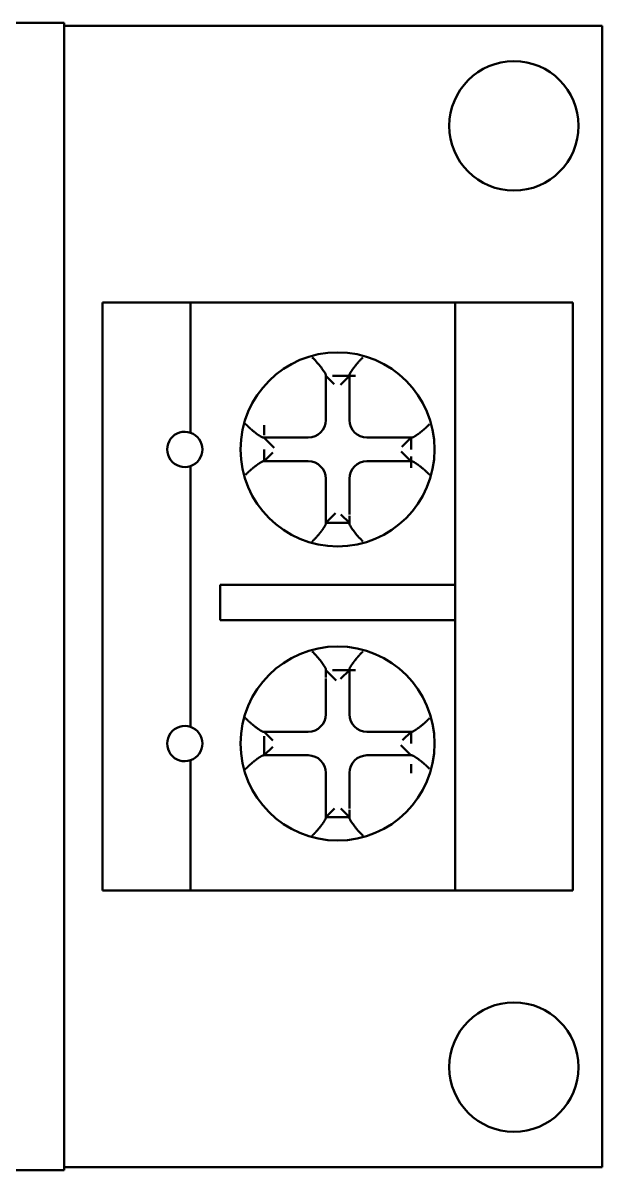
# Model space of a CAD drawing. Header units: millimetres. Extents: x -86 to 841, y -58 to 594.
# Drawn here: x 510.89 to 520.75, y 259.12 to 278.62 of the extents above; entities that cross this region are included whole.
import ezdxf

# ---------------------------------------------------------------- set-up
doc = ezdxf.new("R2010")
doc.units = ezdxf.units.MM
doc.layers.add('Visible (ISO)', color=7, linetype='Continuous', lineweight=50)

msp = doc.modelspace()

# ---------------------------------------------------------------- linework, layer by layer
at = {"layer": 'Visible (ISO)'}
for p, q in [((511.598, 278.618), (494.598, 278.618)), ((511.598, 259.118), (511.598, 278.618)), ((520.748, 278.568), (511.598, 278.568)), ((520.748, 259.168), (520.748, 278.568)), ((513.748, 273.868), (512.248, 273.868)), ((512.248, 273.868), (512.248, 263.868)), ((518.248, 273.868), (513.748, 273.868)), ((513.748, 273.868), (513.748, 271.651)), ((518.248, 273.868), (518.248, 269.068)), ((520.248, 273.868), (518.248, 273.868)), ((520.248, 273.868), (520.248, 263.868)), ((516.048, 272.633), (516.048, 272.479)), ((516.191, 272.475), (516.048, 272.618)), ((516.553, 272.618), (516.164, 272.618)), ((516.448, 272.618), (516.296, 272.465)), ((516.448, 272.473), (516.448, 272.628)), ((516.048, 271.868), (516.048, 272.473)), ((516.448, 272.473), (516.448, 271.868)), ((514.998, 271.781), (514.998, 271.608)), ((515.143, 271.568), (514.988, 271.568)), ((515.171, 271.395), (515, 271.566)), ((515.143, 271.568), (515.748, 271.568)), ((516.748, 271.568), (517.353, 271.568)), ((517.498, 271.568), (517.342, 271.412)), ((517.508, 271.568), (517.353, 271.568)), ((517.498, 271.568), (517.498, 271.368)), ((514.998, 271.168), (514.998, 271.368)), ((515.148, 271.318), (514.998, 271.168)), ((517.497, 271.169), (517.332, 271.334)), ((517.498, 271.246), (517.498, 271.056)), ((513.748, 271.085), (513.748, 266.651)), ((514.988, 271.168), (515.143, 271.168)), ((515.748, 271.168), (515.143, 271.168)), ((517.353, 271.168), (516.748, 271.168)), ((517.353, 271.168), (517.508, 271.168)), ((516.048, 270.263), (516.048, 270.868)), ((516.448, 270.868), (516.448, 270.263)), ((516.213, 270.283), (516.049, 270.119)), ((516.048, 270.108), (516.048, 270.263)), ((516.448, 270.118), (516.048, 270.118)), ((516.448, 270.118), (516.305, 270.261)), ((516.448, 270.237), (516.448, 270.084)), ((514.248, 269.068), (514.248, 268.468)), ((518.248, 269.068), (514.248, 269.068)), ((518.248, 269.068), (518.248, 268.468)), ((518.248, 268.468), (514.248, 268.468)), ((518.248, 268.468), (518.248, 263.868)), ((516.048, 267.642), (516.048, 267.488)), ((516.224, 267.442), (516.05, 267.616)), ((516.553, 267.618), (516.164, 267.618)), ((516.448, 267.618), (516.298, 267.468)), ((516.448, 267.473), (516.448, 267.628)), ((516.048, 266.868), (516.048, 267.473)), ((516.448, 267.473), (516.448, 266.868)), ((515.143, 266.568), (514.988, 266.568)), ((515.147, 266.419), (514.998, 266.568)), ((515.143, 266.568), (515.748, 266.568)), ((516.748, 266.568), (517.353, 266.568)), ((517.508, 266.568), (517.353, 266.568)), ((517.498, 266.568), (517.354, 266.424)), ((517.498, 266.568), (517.498, 266.368)), ((514.998, 266.494), (514.998, 266.291)), ((514.998, 266.168), (514.998, 266.368)), ((515.145, 266.315), (514.998, 266.168)), ((517.496, 266.169), (517.326, 266.34)), ((513.748, 266.085), (513.748, 263.868)), ((514.988, 266.168), (515.143, 266.168)), ((515.748, 266.168), (515.143, 266.168)), ((517.353, 266.168), (516.748, 266.168)), ((517.353, 266.168), (517.508, 266.168)), ((517.498, 266.016), (517.498, 265.867)), ((516.048, 265.263), (516.048, 265.868)), ((516.448, 265.868), (516.448, 265.263)), ((516.194, 265.264), (516.048, 265.118)), ((516.048, 265.108), (516.048, 265.263)), ((516.448, 265.118), (516.302, 265.264)), ((516.448, 265.243), (516.448, 265.089)), ((516.448, 265.118), (516.048, 265.118)), ((513.748, 263.868), (512.248, 263.868)), ((518.248, 263.868), (513.748, 263.868)), ((520.248, 263.868), (518.248, 263.868)), ((511.598, 259.168), (520.748, 259.168)), ((494.598, 259.118), (511.598, 259.118))]:
    msp.add_line(p, q, dxfattribs=at)
for centre, radius in [((519.248, 276.868), 1.1), ((516.248, 271.368), 1.65), ((516.248, 266.368), 1.65), ((519.248, 260.868), 1.1)]:
    msp.add_circle(centre, radius, dxfattribs=at)
for centre, start, end in [((515.748, 271.868), 270, 0), ((516.748, 271.868), 180, 270), ((513.648, 271.368), 70.5288, 289.4712), ((513.648, 271.368), 289.4712, 70.5288), ((515.748, 270.868), 0, 90), ((516.748, 270.868), 90, 180), ((515.748, 266.868), 270, 0), ((516.748, 266.868), 180, 270), ((513.648, 266.368), 70.5288, 289.4712), ((513.648, 266.368), 289.4712, 70.5288), ((515.748, 265.868), 0, 90), ((516.748, 265.868), 90, 180)]:
    msp.add_arc(centre, 0.3, start, end, dxfattribs=at)
for points, knots in [([(516.048, 272.628), (516.048, 272.63), (516.047, 272.634), (516.045, 272.643), (516.043, 272.648), (516.034, 272.666), (516.025, 272.68), (516.002, 272.716), (515.986, 272.739), (515.946, 272.791), (515.925, 272.817), (515.879, 272.87), (515.854, 272.896), (515.826, 272.924), (515.821, 272.929), (515.816, 272.933)], [0.000001, 0.000001, 0.000001, 0.000001, 0.00287768, 0.00287768, 0.00591078, 0.00591078, 0.01244531, 0.01244531, 0.0208303, 0.0208303, 0.02984915, 0.02984915, 0.03976854, 0.03976854, 0.04179777, 0.04179777, 0.04179777, 0.04179777]), ([(516.448, 272.628), (516.448, 272.629), (516.448, 272.63), (516.448, 272.631), (516.449, 272.632), (516.449, 272.634), (516.449, 272.635), (516.45, 272.637), (516.45, 272.638), (516.451, 272.64), (516.451, 272.642), (516.452, 272.643), (516.453, 272.645), (516.453, 272.647), (516.454, 272.648), (516.455, 272.65), (516.456, 272.652), (516.457, 272.654), (516.458, 272.656), (516.458, 272.657), (516.459, 272.658), (516.459, 272.659), (516.46, 272.66), (516.46, 272.661), (516.461, 272.662), (516.462, 272.664), (516.463, 272.666), (516.464, 272.668), (516.466, 272.671), (516.467, 272.673), (516.468, 272.675), (516.469, 272.677), (516.471, 272.68), (516.472, 272.682), (516.474, 272.684), (516.475, 272.687), (516.477, 272.689), (516.478, 272.691), (516.48, 272.694), (516.481, 272.696), (516.483, 272.698), (516.484, 272.701), (516.486, 272.703), (516.488, 272.706), (516.489, 272.708), (516.491, 272.711), (516.493, 272.713), (516.494, 272.716), (516.496, 272.718), (516.498, 272.721), (516.5, 272.724), (516.502, 272.726), (516.503, 272.729), (516.505, 272.731), (516.507, 272.734), (516.509, 272.736), (516.511, 272.739), (516.513, 272.742), (516.515, 272.744), (516.517, 272.747), (516.519, 272.75), (516.521, 272.752), (516.523, 272.755), (516.525, 272.758), (516.527, 272.76), (516.529, 272.763), (516.531, 272.766), (516.533, 272.768), (516.535, 272.771), (516.537, 272.774), (516.539, 272.776), (516.541, 272.779), (516.543, 272.782), (516.545, 272.784), (516.547, 272.787), (516.55, 272.79), (516.552, 272.792), (516.554, 272.795), (516.556, 272.798), (516.558, 272.8), (516.56, 272.803), (516.562, 272.806), (516.565, 272.808), (516.567, 272.811), (516.569, 272.814), (516.571, 272.816), (516.573, 272.819), (516.576, 272.821), (516.578, 272.824), (516.58, 272.827), (516.582, 272.829), (516.584, 272.832), (516.587, 272.834), (516.589, 272.837), (516.591, 272.84), (516.593, 272.842), (516.596, 272.845), (516.598, 272.847), (516.6, 272.85), (516.602, 272.852), (516.604, 272.855), (516.607, 272.857), (516.609, 272.86), (516.611, 272.862), (516.613, 272.865), (516.616, 272.867), (516.618, 272.87), (516.62, 272.872), (516.622, 272.875), (516.624, 272.877), (516.627, 272.879), (516.629, 272.882), (516.631, 272.884), (516.633, 272.886), (516.635, 272.889), (516.638, 272.891), (516.64, 272.893), (516.642, 272.896), (516.644, 272.898), (516.646, 272.9), (516.649, 272.902), (516.651, 272.905), (516.653, 272.907), (516.655, 272.909), (516.657, 272.911), (516.659, 272.913), (516.661, 272.915), (516.663, 272.917), (516.666, 272.919), (516.668, 272.921), (516.67, 272.923), (516.672, 272.925), (516.674, 272.927), (516.676, 272.929), (516.678, 272.931), (516.68, 272.933)], [0, 0, 0, 0, 0.022727, 0.022727, 0.022727, 0.045455, 0.045455, 0.045455, 0.068182, 0.068182, 0.068182, 0.090909, 0.090909, 0.090909, 0.113636, 0.113636, 0.113636, 0.136364, 0.136364, 0.136364, 0.147688, 0.147688, 0.147688, 0.159091, 0.159091, 0.159091, 0.181818, 0.181818, 0.181818, 0.204545, 0.204545, 0.204545, 0.227273, 0.227273, 0.227273, 0.25, 0.25, 0.25, 0.272727, 0.272727, 0.272727, 0.295455, 0.295455, 0.295455, 0.318182, 0.318182, 0.318182, 0.340909, 0.340909, 0.340909, 0.363636, 0.363636, 0.363636, 0.386364, 0.386364, 0.386364, 0.409091, 0.409091, 0.409091, 0.431818, 0.431818, 0.431818, 0.454545, 0.454545, 0.454545, 0.477273, 0.477273, 0.477273, 0.5, 0.5, 0.5, 0.522727, 0.522727, 0.522727, 0.545455, 0.545455, 0.545455, 0.568182, 0.568182, 0.568182, 0.590909, 0.590909, 0.590909, 0.613636, 0.613636, 0.613636, 0.636364, 0.636364, 0.636364, 0.659091, 0.659091, 0.659091, 0.681818, 0.681818, 0.681818, 0.704545, 0.704545, 0.704545, 0.727273, 0.727273, 0.727273, 0.75, 0.75, 0.75, 0.772727, 0.772727, 0.772727, 0.795455, 0.795455, 0.795455, 0.818182, 0.818182, 0.818182, 0.840909, 0.840909, 0.840909, 0.863636, 0.863636, 0.863636, 0.886364, 0.886364, 0.886364, 0.909091, 0.909091, 0.909091, 0.931818, 0.931818, 0.931818, 0.954545, 0.954545, 0.954545, 0.977273, 0.977273, 0.977273, 1, 1, 1, 1]), ([(514.988, 271.568), (514.987, 271.568), (514.986, 271.568), (514.985, 271.568), (514.983, 271.568), (514.982, 271.569), (514.981, 271.569), (514.979, 271.569), (514.978, 271.57), (514.976, 271.57), (514.974, 271.571), (514.973, 271.571), (514.971, 271.572), (514.969, 271.573), (514.967, 271.574), (514.966, 271.575), (514.964, 271.575), (514.962, 271.576), (514.96, 271.577), (514.958, 271.578), (514.956, 271.579), (514.954, 271.58), (514.952, 271.582), (514.95, 271.583), (514.947, 271.584), (514.946, 271.585), (514.944, 271.586), (514.943, 271.587), (514.94, 271.588), (514.937, 271.59), (514.934, 271.592), (514.932, 271.593), (514.929, 271.595), (514.927, 271.596), (514.925, 271.598), (514.922, 271.599), (514.92, 271.601), (514.917, 271.602), (514.915, 271.604), (514.913, 271.606), (514.91, 271.607), (514.908, 271.609), (514.905, 271.611), (514.903, 271.612), (514.9, 271.614), (514.898, 271.616), (514.895, 271.618), (514.892, 271.619), (514.89, 271.621), (514.887, 271.623), (514.885, 271.625), (514.882, 271.627), (514.879, 271.629), (514.877, 271.631), (514.874, 271.633), (514.872, 271.634), (514.869, 271.636), (514.866, 271.638), (514.864, 271.64), (514.861, 271.642), (514.858, 271.644), (514.856, 271.646), (514.853, 271.648), (514.85, 271.65), (514.848, 271.652), (514.845, 271.654), (514.842, 271.657), (514.84, 271.659), (514.837, 271.661), (514.834, 271.663), (514.832, 271.665), (514.829, 271.667), (514.826, 271.669), (514.824, 271.671), (514.821, 271.673), (514.818, 271.676), (514.816, 271.677), (514.815, 271.679), (514.813, 271.68), (514.809, 271.683), (514.806, 271.686), (514.802, 271.689), (514.8, 271.691), (514.797, 271.693), (514.795, 271.695), (514.792, 271.697), (514.789, 271.7), (514.787, 271.702), (514.784, 271.704), (514.781, 271.706), (514.779, 271.708), (514.776, 271.711), (514.774, 271.713), (514.771, 271.715), (514.769, 271.717), (514.766, 271.72), (514.764, 271.722), (514.761, 271.724), (514.759, 271.726), (514.756, 271.728), (514.754, 271.731), (514.751, 271.733), (514.749, 271.735), (514.746, 271.737), (514.744, 271.74), (514.741, 271.742), (514.739, 271.744), (514.737, 271.746), (514.734, 271.748), (514.732, 271.751), (514.729, 271.753), (514.727, 271.755), (514.725, 271.757), (514.723, 271.759), (514.72, 271.762), (514.718, 271.764), (514.716, 271.766), (514.714, 271.768), (514.711, 271.77), (514.709, 271.772), (514.707, 271.775), (514.705, 271.777), (514.703, 271.779), (514.701, 271.781), (514.699, 271.783), (514.697, 271.785), (514.695, 271.787), (514.693, 271.789), (514.691, 271.791), (514.689, 271.793), (514.687, 271.796), (514.685, 271.798), (514.683, 271.8)], [0, 0, 0, 0, 0.022727, 0.022727, 0.022727, 0.045455, 0.045455, 0.045455, 0.068182, 0.068182, 0.068182, 0.090909, 0.090909, 0.090909, 0.113636, 0.113636, 0.113636, 0.136364, 0.136364, 0.136364, 0.159091, 0.159091, 0.159091, 0.181818, 0.181818, 0.181818, 0.197847, 0.197847, 0.197847, 0.227273, 0.227273, 0.227273, 0.25, 0.25, 0.25, 0.272727, 0.272727, 0.272727, 0.295455, 0.295455, 0.295455, 0.318182, 0.318182, 0.318182, 0.340909, 0.340909, 0.340909, 0.363636, 0.363636, 0.363636, 0.386364, 0.386364, 0.386364, 0.409091, 0.409091, 0.409091, 0.431818, 0.431818, 0.431818, 0.454545, 0.454545, 0.454545, 0.477273, 0.477273, 0.477273, 0.5, 0.5, 0.5, 0.522727, 0.522727, 0.522727, 0.545455, 0.545455, 0.545455, 0.568182, 0.568182, 0.568182, 0.584169, 0.584169, 0.584169, 0.613636, 0.613636, 0.613636, 0.636364, 0.636364, 0.636364, 0.659091, 0.659091, 0.659091, 0.681818, 0.681818, 0.681818, 0.704545, 0.704545, 0.704545, 0.727273, 0.727273, 0.727273, 0.75, 0.75, 0.75, 0.772727, 0.772727, 0.772727, 0.795455, 0.795455, 0.795455, 0.818182, 0.818182, 0.818182, 0.840909, 0.840909, 0.840909, 0.863636, 0.863636, 0.863636, 0.886364, 0.886364, 0.886364, 0.909091, 0.909091, 0.909091, 0.931818, 0.931818, 0.931818, 0.954545, 0.954545, 0.954545, 0.977273, 0.977273, 0.977273, 1, 1, 1, 1]), ([(517.508, 271.568), (517.509, 271.568), (517.51, 271.568), (517.512, 271.568), (517.513, 271.568), (517.514, 271.569), (517.516, 271.569), (517.517, 271.569), (517.519, 271.57), (517.52, 271.57), (517.522, 271.571), (517.524, 271.571), (517.525, 271.572), (517.527, 271.573), (517.529, 271.574), (517.531, 271.575), (517.533, 271.575), (517.535, 271.576), (517.536, 271.577), (517.538, 271.578), (517.54, 271.579), (517.543, 271.58), (517.545, 271.582), (517.547, 271.583), (517.549, 271.584), (517.551, 271.585), (517.553, 271.586), (517.555, 271.588), (517.558, 271.589), (517.56, 271.59), (517.562, 271.592), (517.565, 271.593), (517.567, 271.595), (517.569, 271.596), (517.572, 271.598), (517.574, 271.599), (517.576, 271.601), (517.579, 271.602), (517.581, 271.604), (517.584, 271.606), (517.586, 271.607), (517.589, 271.609), (517.591, 271.611), (517.594, 271.612), (517.596, 271.614), (517.599, 271.616), (517.601, 271.618), (517.604, 271.619), (517.607, 271.621), (517.609, 271.623), (517.612, 271.625), (517.614, 271.627), (517.617, 271.629), (517.619, 271.631), (517.622, 271.633), (517.625, 271.634), (517.627, 271.636), (517.63, 271.638), (517.633, 271.64), (517.635, 271.642), (517.638, 271.644), (517.641, 271.646), (517.643, 271.648), (517.646, 271.65), (517.649, 271.652), (517.651, 271.654), (517.654, 271.657), (517.657, 271.659), (517.659, 271.661), (517.662, 271.663), (517.665, 271.665), (517.667, 271.667), (517.67, 271.669), (517.673, 271.671), (517.675, 271.673), (517.678, 271.676), (517.681, 271.678), (517.683, 271.68), (517.686, 271.682), (517.689, 271.684), (517.691, 271.686), (517.694, 271.689), (517.697, 271.691), (517.699, 271.693), (517.702, 271.695), (517.704, 271.697), (517.707, 271.7), (517.71, 271.702), (517.712, 271.704), (517.714, 271.706), (517.716, 271.707), (517.719, 271.71), (517.722, 271.713), (517.725, 271.715), (517.728, 271.717), (517.73, 271.72), (517.733, 271.722), (517.735, 271.724), (517.738, 271.726), (517.74, 271.728), (517.743, 271.731), (517.745, 271.733), (517.748, 271.735), (517.75, 271.737), (517.753, 271.74), (517.755, 271.742), (517.757, 271.744), (517.76, 271.746), (517.762, 271.748), (517.765, 271.751), (517.767, 271.753), (517.769, 271.755), (517.771, 271.757), (517.774, 271.759), (517.776, 271.762), (517.778, 271.764), (517.781, 271.766), (517.783, 271.768), (517.785, 271.77), (517.787, 271.772), (517.789, 271.775), (517.791, 271.777), (517.794, 271.779), (517.796, 271.781), (517.798, 271.783), (517.8, 271.785), (517.802, 271.787), (517.804, 271.789), (517.806, 271.791), (517.808, 271.793), (517.81, 271.796), (517.812, 271.798), (517.814, 271.8)], [0, 0, 0, 0, 0.0227273, 0.0227273, 0.0227273, 0.0454545, 0.0454545, 0.0454545, 0.0681818, 0.0681818, 0.0681818, 0.0909091, 0.0909091, 0.0909091, 0.1136364, 0.1136364, 0.1136364, 0.1363636, 0.1363636, 0.1363636, 0.1590909, 0.1590909, 0.1590909, 0.1818182, 0.1818182, 0.1818182, 0.2045455, 0.2045455, 0.2045455, 0.2272727, 0.2272727, 0.2272727, 0.25, 0.25, 0.25, 0.2727273, 0.2727273, 0.2727273, 0.2954545, 0.2954545, 0.2954545, 0.3181818, 0.3181818, 0.3181818, 0.3409091, 0.3409091, 0.3409091, 0.3636364, 0.3636364, 0.3636364, 0.3863636, 0.3863636, 0.3863636, 0.4090909, 0.4090909, 0.4090909, 0.4318182, 0.4318182, 0.4318182, 0.4545455, 0.4545455, 0.4545455, 0.4772727, 0.4772727, 0.4772727, 0.5, 0.5, 0.5, 0.5227273, 0.5227273, 0.5227273, 0.5454545, 0.5454545, 0.5454545, 0.5681818, 0.5681818, 0.5681818, 0.5909091, 0.5909091, 0.5909091, 0.6136364, 0.6136364, 0.6136364, 0.6363636, 0.6363636, 0.6363636, 0.6590909, 0.6590909, 0.6590909, 0.6782749, 0.6782749, 0.6782749, 0.7045455, 0.7045455, 0.7045455, 0.7272727, 0.7272727, 0.7272727, 0.75, 0.75, 0.75, 0.7727273, 0.7727273, 0.7727273, 0.7954545, 0.7954545, 0.7954545, 0.8181818, 0.8181818, 0.8181818, 0.8409091, 0.8409091, 0.8409091, 0.8636364, 0.8636364, 0.8636364, 0.8863636, 0.8863636, 0.8863636, 0.9090909, 0.9090909, 0.9090909, 0.9318182, 0.9318182, 0.9318182, 0.9545455, 0.9545455, 0.9545455, 0.9772727, 0.9772727, 0.9772727, 1, 1, 1, 1]), ([(514.988, 271.168), (514.987, 271.168), (514.986, 271.168), (514.985, 271.167), (514.983, 271.167), (514.982, 271.167), (514.981, 271.167), (514.979, 271.166), (514.978, 271.166), (514.976, 271.165), (514.974, 271.165), (514.973, 271.164), (514.971, 271.163), (514.969, 271.163), (514.967, 271.162), (514.966, 271.161), (514.964, 271.16), (514.962, 271.159), (514.96, 271.158), (514.958, 271.157), (514.956, 271.156), (514.954, 271.155), (514.952, 271.154), (514.95, 271.153), (514.947, 271.152), (514.945, 271.15), (514.943, 271.149), (514.941, 271.148), (514.939, 271.146), (514.936, 271.145), (514.934, 271.144), (514.932, 271.142), (514.929, 271.141), (514.927, 271.139), (514.925, 271.138), (514.922, 271.136), (514.92, 271.135), (514.917, 271.133), (514.915, 271.132), (514.913, 271.13), (514.91, 271.128), (514.908, 271.127), (514.905, 271.125), (514.903, 271.123), (514.9, 271.121), (514.898, 271.12), (514.895, 271.118), (514.892, 271.116), (514.89, 271.114), (514.887, 271.112), (514.885, 271.111), (514.882, 271.109), (514.879, 271.107), (514.877, 271.105), (514.874, 271.103), (514.872, 271.101), (514.869, 271.099), (514.866, 271.097), (514.864, 271.095), (514.861, 271.093), (514.858, 271.091), (514.856, 271.089), (514.853, 271.087), (514.85, 271.085), (514.848, 271.083), (514.845, 271.081), (514.842, 271.079), (514.84, 271.077), (514.837, 271.075), (514.834, 271.073), (514.832, 271.071), (514.829, 271.069), (514.826, 271.066), (514.824, 271.064), (514.821, 271.062), (514.818, 271.06), (514.816, 271.058), (514.813, 271.056), (514.81, 271.053), (514.808, 271.051), (514.805, 271.049), (514.802, 271.047), (514.8, 271.045), (514.797, 271.043), (514.795, 271.04), (514.792, 271.038), (514.789, 271.036), (514.787, 271.034), (514.784, 271.032), (514.782, 271.03), (514.78, 271.028), (514.777, 271.026), (514.774, 271.023), (514.771, 271.02), (514.769, 271.018), (514.766, 271.016), (514.764, 271.014), (514.761, 271.012), (514.759, 271.009), (514.756, 271.007), (514.754, 271.005), (514.751, 271.003), (514.749, 271), (514.746, 270.998), (514.744, 270.996), (514.741, 270.994), (514.739, 270.991), (514.737, 270.989), (514.734, 270.987), (514.732, 270.985), (514.729, 270.983), (514.727, 270.98), (514.725, 270.978), (514.723, 270.976), (514.72, 270.974), (514.718, 270.972), (514.716, 270.97), (514.714, 270.967), (514.711, 270.965), (514.709, 270.963), (514.707, 270.961), (514.705, 270.959), (514.703, 270.957), (514.701, 270.955), (514.699, 270.952), (514.697, 270.95), (514.695, 270.948), (514.693, 270.946), (514.691, 270.944), (514.689, 270.942), (514.687, 270.94), (514.685, 270.938), (514.683, 270.936)], [0, 0, 0, 0, 0.0227273, 0.0227273, 0.0227273, 0.0454545, 0.0454545, 0.0454545, 0.0681818, 0.0681818, 0.0681818, 0.0909091, 0.0909091, 0.0909091, 0.1136364, 0.1136364, 0.1136364, 0.1363636, 0.1363636, 0.1363636, 0.1590909, 0.1590909, 0.1590909, 0.1818182, 0.1818182, 0.1818182, 0.2045455, 0.2045455, 0.2045455, 0.2272727, 0.2272727, 0.2272727, 0.25, 0.25, 0.25, 0.2727273, 0.2727273, 0.2727273, 0.2954545, 0.2954545, 0.2954545, 0.3181818, 0.3181818, 0.3181818, 0.3409091, 0.3409091, 0.3409091, 0.3636364, 0.3636364, 0.3636364, 0.3863636, 0.3863636, 0.3863636, 0.4090909, 0.4090909, 0.4090909, 0.4318182, 0.4318182, 0.4318182, 0.4545455, 0.4545455, 0.4545455, 0.4772727, 0.4772727, 0.4772727, 0.5, 0.5, 0.5, 0.5227273, 0.5227273, 0.5227273, 0.5454545, 0.5454545, 0.5454545, 0.5681818, 0.5681818, 0.5681818, 0.5909091, 0.5909091, 0.5909091, 0.6136364, 0.6136364, 0.6136364, 0.6363636, 0.6363636, 0.6363636, 0.6590909, 0.6590909, 0.6590909, 0.6782749, 0.6782749, 0.6782749, 0.7045455, 0.7045455, 0.7045455, 0.7272727, 0.7272727, 0.7272727, 0.75, 0.75, 0.75, 0.7727273, 0.7727273, 0.7727273, 0.7954545, 0.7954545, 0.7954545, 0.8181818, 0.8181818, 0.8181818, 0.8409091, 0.8409091, 0.8409091, 0.8636364, 0.8636364, 0.8636364, 0.8863636, 0.8863636, 0.8863636, 0.9090909, 0.9090909, 0.9090909, 0.9318182, 0.9318182, 0.9318182, 0.9545455, 0.9545455, 0.9545455, 0.9772727, 0.9772727, 0.9772727, 1, 1, 1, 1]), ([(517.508, 271.168), (517.509, 271.168), (517.51, 271.168), (517.512, 271.167), (517.513, 271.167), (517.514, 271.167), (517.516, 271.167), (517.517, 271.166), (517.519, 271.166), (517.52, 271.165), (517.522, 271.165), (517.524, 271.164), (517.525, 271.163), (517.527, 271.163), (517.529, 271.162), (517.531, 271.161), (517.533, 271.16), (517.535, 271.159), (517.536, 271.158), (517.538, 271.157), (517.54, 271.156), (517.543, 271.155), (517.545, 271.154), (517.547, 271.153), (517.549, 271.152), (517.55, 271.151), (517.552, 271.15), (517.554, 271.149), (517.556, 271.147), (517.559, 271.146), (517.562, 271.144), (517.565, 271.142), (517.567, 271.141), (517.569, 271.139), (517.572, 271.138), (517.574, 271.136), (517.576, 271.135), (517.579, 271.133), (517.581, 271.132), (517.584, 271.13), (517.586, 271.128), (517.589, 271.127), (517.591, 271.125), (517.594, 271.123), (517.596, 271.121), (517.599, 271.12), (517.601, 271.118), (517.604, 271.116), (517.607, 271.114), (517.609, 271.112), (517.612, 271.111), (517.614, 271.109), (517.617, 271.107), (517.619, 271.105), (517.622, 271.103), (517.625, 271.101), (517.627, 271.099), (517.63, 271.097), (517.633, 271.095), (517.635, 271.093), (517.638, 271.091), (517.641, 271.089), (517.643, 271.087), (517.646, 271.085), (517.649, 271.083), (517.651, 271.081), (517.654, 271.079), (517.657, 271.077), (517.659, 271.075), (517.662, 271.073), (517.665, 271.071), (517.667, 271.069), (517.67, 271.066), (517.673, 271.064), (517.675, 271.062), (517.678, 271.06), (517.68, 271.058), (517.682, 271.057), (517.684, 271.055), (517.687, 271.053), (517.691, 271.05), (517.694, 271.047), (517.697, 271.045), (517.699, 271.043), (517.702, 271.04), (517.704, 271.038), (517.707, 271.036), (517.71, 271.034), (517.712, 271.032), (517.715, 271.029), (517.717, 271.027), (517.72, 271.025), (517.723, 271.023), (517.725, 271.02), (517.728, 271.018), (517.73, 271.016), (517.733, 271.014), (517.735, 271.012), (517.738, 271.009), (517.74, 271.007), (517.743, 271.005), (517.745, 271.003), (517.748, 271), (517.75, 270.998), (517.753, 270.996), (517.755, 270.994), (517.757, 270.991), (517.76, 270.989), (517.762, 270.987), (517.765, 270.985), (517.767, 270.983), (517.769, 270.98), (517.771, 270.978), (517.774, 270.976), (517.776, 270.974), (517.778, 270.972), (517.781, 270.97), (517.783, 270.967), (517.785, 270.965), (517.787, 270.963), (517.789, 270.961), (517.791, 270.959), (517.794, 270.957), (517.796, 270.955), (517.798, 270.952), (517.8, 270.95), (517.802, 270.948), (517.804, 270.946), (517.806, 270.944), (517.808, 270.942), (517.81, 270.94), (517.812, 270.938), (517.814, 270.936)], [0, 0, 0, 0, 0.022727, 0.022727, 0.022727, 0.045455, 0.045455, 0.045455, 0.068182, 0.068182, 0.068182, 0.090909, 0.090909, 0.090909, 0.113636, 0.113636, 0.113636, 0.136364, 0.136364, 0.136364, 0.159091, 0.159091, 0.159091, 0.181818, 0.181818, 0.181818, 0.197847, 0.197847, 0.197847, 0.227273, 0.227273, 0.227273, 0.25, 0.25, 0.25, 0.272727, 0.272727, 0.272727, 0.295455, 0.295455, 0.295455, 0.318182, 0.318182, 0.318182, 0.340909, 0.340909, 0.340909, 0.363636, 0.363636, 0.363636, 0.386364, 0.386364, 0.386364, 0.409091, 0.409091, 0.409091, 0.431818, 0.431818, 0.431818, 0.454545, 0.454545, 0.454545, 0.477273, 0.477273, 0.477273, 0.5, 0.5, 0.5, 0.522727, 0.522727, 0.522727, 0.545455, 0.545455, 0.545455, 0.568182, 0.568182, 0.568182, 0.584169, 0.584169, 0.584169, 0.613636, 0.613636, 0.613636, 0.636364, 0.636364, 0.636364, 0.659091, 0.659091, 0.659091, 0.681818, 0.681818, 0.681818, 0.704545, 0.704545, 0.704545, 0.727273, 0.727273, 0.727273, 0.75, 0.75, 0.75, 0.772727, 0.772727, 0.772727, 0.795455, 0.795455, 0.795455, 0.818182, 0.818182, 0.818182, 0.840909, 0.840909, 0.840909, 0.863636, 0.863636, 0.863636, 0.886364, 0.886364, 0.886364, 0.909091, 0.909091, 0.909091, 0.931818, 0.931818, 0.931818, 0.954545, 0.954545, 0.954545, 0.977273, 0.977273, 0.977273, 1, 1, 1, 1]), ([(516.048, 270.108), (516.048, 270.107), (516.048, 270.106), (516.048, 270.104), (516.048, 270.103), (516.047, 270.102), (516.047, 270.1), (516.047, 270.099), (516.046, 270.097), (516.046, 270.096), (516.045, 270.094), (516.044, 270.092), (516.044, 270.091), (516.043, 270.089), (516.042, 270.087), (516.041, 270.085), (516.041, 270.083), (516.04, 270.081), (516.039, 270.079), (516.038, 270.078), (516.038, 270.077), (516.037, 270.076), (516.037, 270.075), (516.036, 270.074), (516.036, 270.073), (516.034, 270.071), (516.033, 270.069), (516.032, 270.067), (516.031, 270.065), (516.03, 270.063), (516.028, 270.06), (516.027, 270.058), (516.026, 270.056), (516.024, 270.054), (516.023, 270.051), (516.021, 270.049), (516.02, 270.047), (516.018, 270.044), (516.017, 270.042), (516.015, 270.039), (516.014, 270.037), (516.012, 270.035), (516.01, 270.032), (516.009, 270.03), (516.007, 270.027), (516.005, 270.025), (516.004, 270.022), (516.002, 270.02), (516, 270.017), (515.998, 270.015), (515.997, 270.012), (515.995, 270.009), (515.993, 270.007), (515.991, 270.004), (515.989, 270.002), (515.987, 269.999), (515.985, 269.996), (515.983, 269.994), (515.981, 269.991), (515.98, 269.989), (515.978, 269.986), (515.976, 269.983), (515.974, 269.981), (515.972, 269.978), (515.97, 269.975), (515.968, 269.973), (515.966, 269.97), (515.964, 269.967), (515.961, 269.965), (515.959, 269.962), (515.957, 269.959), (515.955, 269.957), (515.953, 269.954), (515.951, 269.951), (515.949, 269.949), (515.947, 269.946), (515.945, 269.943), (515.943, 269.941), (515.94, 269.938), (515.938, 269.935), (515.936, 269.933), (515.934, 269.93), (515.932, 269.927), (515.93, 269.925), (515.927, 269.922), (515.925, 269.919), (515.923, 269.917), (515.921, 269.914), (515.919, 269.911), (515.916, 269.909), (515.914, 269.906), (515.912, 269.904), (515.91, 269.901), (515.907, 269.898), (515.905, 269.896), (515.903, 269.893), (515.901, 269.891), (515.899, 269.888), (515.896, 269.886), (515.894, 269.883), (515.892, 269.881), (515.89, 269.878), (515.887, 269.876), (515.885, 269.873), (515.883, 269.871), (515.881, 269.868), (515.879, 269.866), (515.876, 269.863), (515.874, 269.861), (515.872, 269.859), (515.87, 269.856), (515.867, 269.854), (515.865, 269.851), (515.863, 269.849), (515.861, 269.847), (515.859, 269.844), (515.856, 269.842), (515.854, 269.84), (515.852, 269.838), (515.85, 269.835), (515.848, 269.833), (515.846, 269.831), (515.843, 269.829), (515.841, 269.827), (515.839, 269.825), (515.837, 269.822), (515.835, 269.82), (515.833, 269.818), (515.831, 269.816), (515.829, 269.814), (515.827, 269.812), (515.825, 269.81), (515.822, 269.808), (515.82, 269.806), (515.818, 269.804), (515.816, 269.802)], [0, 0, 0, 0, 0.022727, 0.022727, 0.022727, 0.045455, 0.045455, 0.045455, 0.068182, 0.068182, 0.068182, 0.090909, 0.090909, 0.090909, 0.113636, 0.113636, 0.113636, 0.136364, 0.136364, 0.136364, 0.147688, 0.147688, 0.147688, 0.159091, 0.159091, 0.159091, 0.181818, 0.181818, 0.181818, 0.204545, 0.204545, 0.204545, 0.227273, 0.227273, 0.227273, 0.25, 0.25, 0.25, 0.272727, 0.272727, 0.272727, 0.295455, 0.295455, 0.295455, 0.318182, 0.318182, 0.318182, 0.340909, 0.340909, 0.340909, 0.363636, 0.363636, 0.363636, 0.386364, 0.386364, 0.386364, 0.409091, 0.409091, 0.409091, 0.431818, 0.431818, 0.431818, 0.454545, 0.454545, 0.454545, 0.477273, 0.477273, 0.477273, 0.5, 0.5, 0.5, 0.522727, 0.522727, 0.522727, 0.545455, 0.545455, 0.545455, 0.568182, 0.568182, 0.568182, 0.590909, 0.590909, 0.590909, 0.613636, 0.613636, 0.613636, 0.636364, 0.636364, 0.636364, 0.659091, 0.659091, 0.659091, 0.681818, 0.681818, 0.681818, 0.704545, 0.704545, 0.704545, 0.727273, 0.727273, 0.727273, 0.75, 0.75, 0.75, 0.772727, 0.772727, 0.772727, 0.795455, 0.795455, 0.795455, 0.818182, 0.818182, 0.818182, 0.840909, 0.840909, 0.840909, 0.863636, 0.863636, 0.863636, 0.886364, 0.886364, 0.886364, 0.909091, 0.909091, 0.909091, 0.931818, 0.931818, 0.931818, 0.954545, 0.954545, 0.954545, 0.977273, 0.977273, 0.977273, 1, 1, 1, 1]), ([(516.448, 270.108), (516.448, 270.105), (516.449, 270.101), (516.452, 270.093), (516.454, 270.088), (516.462, 270.07), (516.471, 270.055), (516.494, 270.019), (516.511, 269.996), (516.55, 269.945), (516.572, 269.918), (516.618, 269.865), (516.642, 269.839), (516.67, 269.812), (516.675, 269.807), (516.68, 269.802)], [0.000001, 0.000001, 0.000001, 0.000001, 0.00287768, 0.00287768, 0.00591078, 0.00591078, 0.01244531, 0.01244531, 0.0208303, 0.0208303, 0.02984915, 0.02984915, 0.03976854, 0.03976854, 0.04179777, 0.04179777, 0.04179777, 0.04179777]), ([(516.048, 267.628), (516.048, 267.63), (516.047, 267.634), (516.045, 267.643), (516.043, 267.648), (516.034, 267.666), (516.025, 267.68), (516.002, 267.716), (515.986, 267.739), (515.946, 267.791), (515.925, 267.817), (515.879, 267.87), (515.854, 267.896), (515.826, 267.924), (515.821, 267.929), (515.816, 267.933)], [0.000001, 0.000001, 0.000001, 0.000001, 0.00287768, 0.00287768, 0.00591078, 0.00591078, 0.01244531, 0.01244531, 0.0208303, 0.0208303, 0.02984915, 0.02984915, 0.03976854, 0.03976854, 0.04179777, 0.04179777, 0.04179777, 0.04179777]), ([(516.448, 267.628), (516.448, 267.629), (516.448, 267.63), (516.448, 267.631), (516.449, 267.632), (516.449, 267.634), (516.449, 267.635), (516.45, 267.637), (516.45, 267.638), (516.451, 267.64), (516.451, 267.642), (516.452, 267.643), (516.453, 267.645), (516.453, 267.647), (516.454, 267.648), (516.455, 267.65), (516.456, 267.652), (516.457, 267.654), (516.458, 267.656), (516.458, 267.657), (516.459, 267.658), (516.459, 267.659), (516.46, 267.66), (516.46, 267.661), (516.461, 267.662), (516.462, 267.664), (516.463, 267.666), (516.464, 267.668), (516.466, 267.671), (516.467, 267.673), (516.468, 267.675), (516.469, 267.677), (516.471, 267.68), (516.472, 267.682), (516.474, 267.684), (516.475, 267.687), (516.477, 267.689), (516.478, 267.691), (516.48, 267.694), (516.481, 267.696), (516.483, 267.698), (516.484, 267.701), (516.486, 267.703), (516.488, 267.706), (516.489, 267.708), (516.491, 267.711), (516.493, 267.713), (516.494, 267.716), (516.496, 267.718), (516.498, 267.721), (516.5, 267.724), (516.502, 267.726), (516.503, 267.729), (516.505, 267.731), (516.507, 267.734), (516.509, 267.736), (516.511, 267.739), (516.513, 267.742), (516.515, 267.744), (516.517, 267.747), (516.519, 267.75), (516.521, 267.752), (516.523, 267.755), (516.525, 267.758), (516.527, 267.76), (516.529, 267.763), (516.531, 267.766), (516.533, 267.768), (516.535, 267.771), (516.537, 267.774), (516.539, 267.776), (516.541, 267.779), (516.543, 267.782), (516.545, 267.784), (516.547, 267.787), (516.55, 267.79), (516.552, 267.792), (516.554, 267.795), (516.556, 267.798), (516.558, 267.8), (516.56, 267.803), (516.562, 267.806), (516.565, 267.808), (516.567, 267.811), (516.569, 267.814), (516.571, 267.816), (516.573, 267.819), (516.576, 267.821), (516.578, 267.824), (516.58, 267.827), (516.582, 267.829), (516.584, 267.832), (516.587, 267.834), (516.589, 267.837), (516.591, 267.84), (516.593, 267.842), (516.596, 267.845), (516.598, 267.847), (516.6, 267.85), (516.602, 267.852), (516.604, 267.855), (516.607, 267.857), (516.609, 267.86), (516.611, 267.862), (516.613, 267.865), (516.616, 267.867), (516.618, 267.87), (516.62, 267.872), (516.622, 267.875), (516.624, 267.877), (516.627, 267.879), (516.629, 267.882), (516.631, 267.884), (516.633, 267.886), (516.635, 267.889), (516.638, 267.891), (516.64, 267.893), (516.642, 267.896), (516.644, 267.898), (516.646, 267.9), (516.649, 267.902), (516.651, 267.905), (516.653, 267.907), (516.655, 267.909), (516.657, 267.911), (516.659, 267.913), (516.661, 267.915), (516.663, 267.917), (516.666, 267.919), (516.668, 267.921), (516.67, 267.923), (516.672, 267.925), (516.674, 267.927), (516.676, 267.929), (516.678, 267.931), (516.68, 267.933)], [0, 0, 0, 0, 0.022727, 0.022727, 0.022727, 0.045455, 0.045455, 0.045455, 0.068182, 0.068182, 0.068182, 0.090909, 0.090909, 0.090909, 0.113636, 0.113636, 0.113636, 0.136364, 0.136364, 0.136364, 0.147688, 0.147688, 0.147688, 0.159091, 0.159091, 0.159091, 0.181818, 0.181818, 0.181818, 0.204545, 0.204545, 0.204545, 0.227273, 0.227273, 0.227273, 0.25, 0.25, 0.25, 0.272727, 0.272727, 0.272727, 0.295455, 0.295455, 0.295455, 0.318182, 0.318182, 0.318182, 0.340909, 0.340909, 0.340909, 0.363636, 0.363636, 0.363636, 0.386364, 0.386364, 0.386364, 0.409091, 0.409091, 0.409091, 0.431818, 0.431818, 0.431818, 0.454545, 0.454545, 0.454545, 0.477273, 0.477273, 0.477273, 0.5, 0.5, 0.5, 0.522727, 0.522727, 0.522727, 0.545455, 0.545455, 0.545455, 0.568182, 0.568182, 0.568182, 0.590909, 0.590909, 0.590909, 0.613636, 0.613636, 0.613636, 0.636364, 0.636364, 0.636364, 0.659091, 0.659091, 0.659091, 0.681818, 0.681818, 0.681818, 0.704545, 0.704545, 0.704545, 0.727273, 0.727273, 0.727273, 0.75, 0.75, 0.75, 0.772727, 0.772727, 0.772727, 0.795455, 0.795455, 0.795455, 0.818182, 0.818182, 0.818182, 0.840909, 0.840909, 0.840909, 0.863636, 0.863636, 0.863636, 0.886364, 0.886364, 0.886364, 0.909091, 0.909091, 0.909091, 0.931818, 0.931818, 0.931818, 0.954545, 0.954545, 0.954545, 0.977273, 0.977273, 0.977273, 1, 1, 1, 1]), ([(514.988, 266.568), (514.987, 266.568), (514.986, 266.568), (514.985, 266.568), (514.983, 266.568), (514.982, 266.569), (514.981, 266.569), (514.979, 266.569), (514.978, 266.57), (514.976, 266.57), (514.974, 266.571), (514.973, 266.571), (514.971, 266.572), (514.969, 266.573), (514.967, 266.574), (514.966, 266.575), (514.964, 266.575), (514.962, 266.576), (514.96, 266.577), (514.958, 266.578), (514.956, 266.579), (514.954, 266.58), (514.952, 266.582), (514.95, 266.583), (514.947, 266.584), (514.946, 266.585), (514.944, 266.586), (514.943, 266.587), (514.94, 266.588), (514.937, 266.59), (514.934, 266.592), (514.932, 266.593), (514.929, 266.595), (514.927, 266.596), (514.925, 266.598), (514.922, 266.599), (514.92, 266.601), (514.917, 266.602), (514.915, 266.604), (514.913, 266.606), (514.91, 266.607), (514.908, 266.609), (514.905, 266.611), (514.903, 266.612), (514.9, 266.614), (514.898, 266.616), (514.895, 266.618), (514.892, 266.619), (514.89, 266.621), (514.887, 266.623), (514.885, 266.625), (514.882, 266.627), (514.879, 266.629), (514.877, 266.631), (514.874, 266.633), (514.872, 266.634), (514.869, 266.636), (514.866, 266.638), (514.864, 266.64), (514.861, 266.642), (514.858, 266.644), (514.856, 266.646), (514.853, 266.648), (514.85, 266.65), (514.848, 266.652), (514.845, 266.654), (514.842, 266.657), (514.84, 266.659), (514.837, 266.661), (514.834, 266.663), (514.832, 266.665), (514.829, 266.667), (514.826, 266.669), (514.824, 266.671), (514.821, 266.673), (514.818, 266.676), (514.816, 266.677), (514.815, 266.679), (514.813, 266.68), (514.809, 266.683), (514.806, 266.686), (514.802, 266.689), (514.8, 266.691), (514.797, 266.693), (514.795, 266.695), (514.792, 266.697), (514.789, 266.7), (514.787, 266.702), (514.784, 266.704), (514.781, 266.706), (514.779, 266.708), (514.776, 266.711), (514.774, 266.713), (514.771, 266.715), (514.769, 266.717), (514.766, 266.72), (514.764, 266.722), (514.761, 266.724), (514.759, 266.726), (514.756, 266.728), (514.754, 266.731), (514.751, 266.733), (514.749, 266.735), (514.746, 266.737), (514.744, 266.74), (514.741, 266.742), (514.739, 266.744), (514.737, 266.746), (514.734, 266.748), (514.732, 266.751), (514.729, 266.753), (514.727, 266.755), (514.725, 266.757), (514.723, 266.759), (514.72, 266.762), (514.718, 266.764), (514.716, 266.766), (514.714, 266.768), (514.711, 266.77), (514.709, 266.772), (514.707, 266.775), (514.705, 266.777), (514.703, 266.779), (514.701, 266.781), (514.699, 266.783), (514.697, 266.785), (514.695, 266.787), (514.693, 266.789), (514.691, 266.791), (514.689, 266.793), (514.687, 266.796), (514.685, 266.798), (514.683, 266.8)], [0, 0, 0, 0, 0.022727, 0.022727, 0.022727, 0.045455, 0.045455, 0.045455, 0.068182, 0.068182, 0.068182, 0.090909, 0.090909, 0.090909, 0.113636, 0.113636, 0.113636, 0.136364, 0.136364, 0.136364, 0.159091, 0.159091, 0.159091, 0.181818, 0.181818, 0.181818, 0.197847, 0.197847, 0.197847, 0.227273, 0.227273, 0.227273, 0.25, 0.25, 0.25, 0.272727, 0.272727, 0.272727, 0.295455, 0.295455, 0.295455, 0.318182, 0.318182, 0.318182, 0.340909, 0.340909, 0.340909, 0.363636, 0.363636, 0.363636, 0.386364, 0.386364, 0.386364, 0.409091, 0.409091, 0.409091, 0.431818, 0.431818, 0.431818, 0.454545, 0.454545, 0.454545, 0.477273, 0.477273, 0.477273, 0.5, 0.5, 0.5, 0.522727, 0.522727, 0.522727, 0.545455, 0.545455, 0.545455, 0.568182, 0.568182, 0.568182, 0.584169, 0.584169, 0.584169, 0.613636, 0.613636, 0.613636, 0.636364, 0.636364, 0.636364, 0.659091, 0.659091, 0.659091, 0.681818, 0.681818, 0.681818, 0.704545, 0.704545, 0.704545, 0.727273, 0.727273, 0.727273, 0.75, 0.75, 0.75, 0.772727, 0.772727, 0.772727, 0.795455, 0.795455, 0.795455, 0.818182, 0.818182, 0.818182, 0.840909, 0.840909, 0.840909, 0.863636, 0.863636, 0.863636, 0.886364, 0.886364, 0.886364, 0.909091, 0.909091, 0.909091, 0.931818, 0.931818, 0.931818, 0.954545, 0.954545, 0.954545, 0.977273, 0.977273, 0.977273, 1, 1, 1, 1]), ([(517.508, 266.568), (517.509, 266.568), (517.51, 266.568), (517.512, 266.568), (517.513, 266.568), (517.514, 266.569), (517.516, 266.569), (517.517, 266.569), (517.519, 266.57), (517.52, 266.57), (517.522, 266.571), (517.524, 266.571), (517.525, 266.572), (517.527, 266.573), (517.529, 266.574), (517.531, 266.575), (517.533, 266.575), (517.535, 266.576), (517.536, 266.577), (517.538, 266.578), (517.54, 266.579), (517.543, 266.58), (517.545, 266.582), (517.547, 266.583), (517.549, 266.584), (517.551, 266.585), (517.553, 266.586), (517.555, 266.588), (517.558, 266.589), (517.56, 266.59), (517.562, 266.592), (517.565, 266.593), (517.567, 266.595), (517.569, 266.596), (517.572, 266.598), (517.574, 266.599), (517.576, 266.601), (517.579, 266.602), (517.581, 266.604), (517.584, 266.606), (517.586, 266.607), (517.589, 266.609), (517.591, 266.611), (517.594, 266.612), (517.596, 266.614), (517.599, 266.616), (517.601, 266.618), (517.604, 266.619), (517.607, 266.621), (517.609, 266.623), (517.612, 266.625), (517.614, 266.627), (517.617, 266.629), (517.619, 266.631), (517.622, 266.633), (517.625, 266.634), (517.627, 266.636), (517.63, 266.638), (517.633, 266.64), (517.635, 266.642), (517.638, 266.644), (517.641, 266.646), (517.643, 266.648), (517.646, 266.65), (517.649, 266.652), (517.651, 266.654), (517.654, 266.657), (517.657, 266.659), (517.659, 266.661), (517.662, 266.663), (517.665, 266.665), (517.667, 266.667), (517.67, 266.669), (517.673, 266.671), (517.675, 266.673), (517.678, 266.676), (517.681, 266.678), (517.683, 266.68), (517.686, 266.682), (517.689, 266.684), (517.691, 266.686), (517.694, 266.689), (517.697, 266.691), (517.699, 266.693), (517.702, 266.695), (517.704, 266.697), (517.707, 266.7), (517.71, 266.702), (517.712, 266.704), (517.714, 266.706), (517.716, 266.707), (517.719, 266.71), (517.722, 266.713), (517.725, 266.715), (517.728, 266.717), (517.73, 266.72), (517.733, 266.722), (517.735, 266.724), (517.738, 266.726), (517.74, 266.728), (517.743, 266.731), (517.745, 266.733), (517.748, 266.735), (517.75, 266.737), (517.753, 266.74), (517.755, 266.742), (517.757, 266.744), (517.76, 266.746), (517.762, 266.748), (517.765, 266.751), (517.767, 266.753), (517.769, 266.755), (517.771, 266.757), (517.774, 266.759), (517.776, 266.762), (517.778, 266.764), (517.781, 266.766), (517.783, 266.768), (517.785, 266.77), (517.787, 266.772), (517.789, 266.775), (517.791, 266.777), (517.794, 266.779), (517.796, 266.781), (517.798, 266.783), (517.8, 266.785), (517.802, 266.787), (517.804, 266.789), (517.806, 266.791), (517.808, 266.793), (517.81, 266.796), (517.812, 266.798), (517.814, 266.8)], [0, 0, 0, 0, 0.0227273, 0.0227273, 0.0227273, 0.0454545, 0.0454545, 0.0454545, 0.0681818, 0.0681818, 0.0681818, 0.0909091, 0.0909091, 0.0909091, 0.1136364, 0.1136364, 0.1136364, 0.1363636, 0.1363636, 0.1363636, 0.1590909, 0.1590909, 0.1590909, 0.1818182, 0.1818182, 0.1818182, 0.2045455, 0.2045455, 0.2045455, 0.2272727, 0.2272727, 0.2272727, 0.25, 0.25, 0.25, 0.2727273, 0.2727273, 0.2727273, 0.2954545, 0.2954545, 0.2954545, 0.3181818, 0.3181818, 0.3181818, 0.3409091, 0.3409091, 0.3409091, 0.3636364, 0.3636364, 0.3636364, 0.3863636, 0.3863636, 0.3863636, 0.4090909, 0.4090909, 0.4090909, 0.4318182, 0.4318182, 0.4318182, 0.4545455, 0.4545455, 0.4545455, 0.4772727, 0.4772727, 0.4772727, 0.5, 0.5, 0.5, 0.5227273, 0.5227273, 0.5227273, 0.5454545, 0.5454545, 0.5454545, 0.5681818, 0.5681818, 0.5681818, 0.5909091, 0.5909091, 0.5909091, 0.6136364, 0.6136364, 0.6136364, 0.6363636, 0.6363636, 0.6363636, 0.6590909, 0.6590909, 0.6590909, 0.6782749, 0.6782749, 0.6782749, 0.7045455, 0.7045455, 0.7045455, 0.7272727, 0.7272727, 0.7272727, 0.75, 0.75, 0.75, 0.7727273, 0.7727273, 0.7727273, 0.7954545, 0.7954545, 0.7954545, 0.8181818, 0.8181818, 0.8181818, 0.8409091, 0.8409091, 0.8409091, 0.8636364, 0.8636364, 0.8636364, 0.8863636, 0.8863636, 0.8863636, 0.9090909, 0.9090909, 0.9090909, 0.9318182, 0.9318182, 0.9318182, 0.9545455, 0.9545455, 0.9545455, 0.9772727, 0.9772727, 0.9772727, 1, 1, 1, 1]), ([(514.988, 266.168), (514.987, 266.168), (514.986, 266.168), (514.985, 266.167), (514.983, 266.167), (514.982, 266.167), (514.981, 266.167), (514.979, 266.166), (514.978, 266.166), (514.976, 266.165), (514.974, 266.165), (514.973, 266.164), (514.971, 266.163), (514.969, 266.163), (514.967, 266.162), (514.966, 266.161), (514.964, 266.16), (514.962, 266.159), (514.96, 266.158), (514.958, 266.157), (514.956, 266.156), (514.954, 266.155), (514.952, 266.154), (514.95, 266.153), (514.947, 266.152), (514.945, 266.15), (514.943, 266.149), (514.941, 266.148), (514.939, 266.146), (514.936, 266.145), (514.934, 266.144), (514.932, 266.142), (514.929, 266.141), (514.927, 266.139), (514.925, 266.138), (514.922, 266.136), (514.92, 266.135), (514.917, 266.133), (514.915, 266.132), (514.913, 266.13), (514.91, 266.128), (514.908, 266.127), (514.905, 266.125), (514.903, 266.123), (514.9, 266.121), (514.898, 266.12), (514.895, 266.118), (514.892, 266.116), (514.89, 266.114), (514.887, 266.112), (514.885, 266.111), (514.882, 266.109), (514.879, 266.107), (514.877, 266.105), (514.874, 266.103), (514.872, 266.101), (514.869, 266.099), (514.866, 266.097), (514.864, 266.095), (514.861, 266.093), (514.858, 266.091), (514.856, 266.089), (514.853, 266.087), (514.85, 266.085), (514.848, 266.083), (514.845, 266.081), (514.842, 266.079), (514.84, 266.077), (514.837, 266.075), (514.834, 266.073), (514.832, 266.071), (514.829, 266.069), (514.826, 266.066), (514.824, 266.064), (514.821, 266.062), (514.818, 266.06), (514.816, 266.058), (514.813, 266.056), (514.81, 266.053), (514.808, 266.051), (514.805, 266.049), (514.802, 266.047), (514.8, 266.045), (514.797, 266.043), (514.795, 266.04), (514.792, 266.038), (514.789, 266.036), (514.787, 266.034), (514.784, 266.032), (514.782, 266.03), (514.78, 266.028), (514.777, 266.026), (514.774, 266.023), (514.771, 266.02), (514.769, 266.018), (514.766, 266.016), (514.764, 266.014), (514.761, 266.012), (514.759, 266.009), (514.756, 266.007), (514.754, 266.005), (514.751, 266.003), (514.749, 266), (514.746, 265.998), (514.744, 265.996), (514.741, 265.994), (514.739, 265.991), (514.737, 265.989), (514.734, 265.987), (514.732, 265.985), (514.729, 265.983), (514.727, 265.98), (514.725, 265.978), (514.723, 265.976), (514.72, 265.974), (514.718, 265.972), (514.716, 265.97), (514.714, 265.967), (514.711, 265.965), (514.709, 265.963), (514.707, 265.961), (514.705, 265.959), (514.703, 265.957), (514.701, 265.955), (514.699, 265.952), (514.697, 265.95), (514.695, 265.948), (514.693, 265.946), (514.691, 265.944), (514.689, 265.942), (514.687, 265.94), (514.685, 265.938), (514.683, 265.936)], [0, 0, 0, 0, 0.0227273, 0.0227273, 0.0227273, 0.0454545, 0.0454545, 0.0454545, 0.0681818, 0.0681818, 0.0681818, 0.0909091, 0.0909091, 0.0909091, 0.1136364, 0.1136364, 0.1136364, 0.1363636, 0.1363636, 0.1363636, 0.1590909, 0.1590909, 0.1590909, 0.1818182, 0.1818182, 0.1818182, 0.2045455, 0.2045455, 0.2045455, 0.2272727, 0.2272727, 0.2272727, 0.25, 0.25, 0.25, 0.2727273, 0.2727273, 0.2727273, 0.2954545, 0.2954545, 0.2954545, 0.3181818, 0.3181818, 0.3181818, 0.3409091, 0.3409091, 0.3409091, 0.3636364, 0.3636364, 0.3636364, 0.3863636, 0.3863636, 0.3863636, 0.4090909, 0.4090909, 0.4090909, 0.4318182, 0.4318182, 0.4318182, 0.4545455, 0.4545455, 0.4545455, 0.4772727, 0.4772727, 0.4772727, 0.5, 0.5, 0.5, 0.5227273, 0.5227273, 0.5227273, 0.5454545, 0.5454545, 0.5454545, 0.5681818, 0.5681818, 0.5681818, 0.5909091, 0.5909091, 0.5909091, 0.6136364, 0.6136364, 0.6136364, 0.6363636, 0.6363636, 0.6363636, 0.6590909, 0.6590909, 0.6590909, 0.6782749, 0.6782749, 0.6782749, 0.7045455, 0.7045455, 0.7045455, 0.7272727, 0.7272727, 0.7272727, 0.75, 0.75, 0.75, 0.7727273, 0.7727273, 0.7727273, 0.7954545, 0.7954545, 0.7954545, 0.8181818, 0.8181818, 0.8181818, 0.8409091, 0.8409091, 0.8409091, 0.8636364, 0.8636364, 0.8636364, 0.8863636, 0.8863636, 0.8863636, 0.9090909, 0.9090909, 0.9090909, 0.9318182, 0.9318182, 0.9318182, 0.9545455, 0.9545455, 0.9545455, 0.9772727, 0.9772727, 0.9772727, 1, 1, 1, 1]), ([(517.508, 266.168), (517.509, 266.168), (517.51, 266.168), (517.512, 266.167), (517.513, 266.167), (517.514, 266.167), (517.516, 266.167), (517.517, 266.166), (517.519, 266.166), (517.52, 266.165), (517.522, 266.165), (517.524, 266.164), (517.525, 266.163), (517.527, 266.163), (517.529, 266.162), (517.531, 266.161), (517.533, 266.16), (517.535, 266.159), (517.536, 266.158), (517.538, 266.157), (517.54, 266.156), (517.543, 266.155), (517.545, 266.154), (517.547, 266.153), (517.549, 266.152), (517.55, 266.151), (517.552, 266.15), (517.554, 266.149), (517.556, 266.147), (517.559, 266.146), (517.562, 266.144), (517.565, 266.142), (517.567, 266.141), (517.569, 266.139), (517.572, 266.138), (517.574, 266.136), (517.576, 266.135), (517.579, 266.133), (517.581, 266.132), (517.584, 266.13), (517.586, 266.128), (517.589, 266.127), (517.591, 266.125), (517.594, 266.123), (517.596, 266.121), (517.599, 266.12), (517.601, 266.118), (517.604, 266.116), (517.607, 266.114), (517.609, 266.112), (517.612, 266.111), (517.614, 266.109), (517.617, 266.107), (517.619, 266.105), (517.622, 266.103), (517.625, 266.101), (517.627, 266.099), (517.63, 266.097), (517.633, 266.095), (517.635, 266.093), (517.638, 266.091), (517.641, 266.089), (517.643, 266.087), (517.646, 266.085), (517.649, 266.083), (517.651, 266.081), (517.654, 266.079), (517.657, 266.077), (517.659, 266.075), (517.662, 266.073), (517.665, 266.071), (517.667, 266.069), (517.67, 266.066), (517.673, 266.064), (517.675, 266.062), (517.678, 266.06), (517.68, 266.058), (517.682, 266.057), (517.684, 266.055), (517.687, 266.053), (517.691, 266.05), (517.694, 266.047), (517.697, 266.045), (517.699, 266.043), (517.702, 266.04), (517.704, 266.038), (517.707, 266.036), (517.71, 266.034), (517.712, 266.032), (517.715, 266.029), (517.717, 266.027), (517.72, 266.025), (517.723, 266.023), (517.725, 266.02), (517.728, 266.018), (517.73, 266.016), (517.733, 266.014), (517.735, 266.012), (517.738, 266.009), (517.74, 266.007), (517.743, 266.005), (517.745, 266.003), (517.748, 266), (517.75, 265.998), (517.753, 265.996), (517.755, 265.994), (517.757, 265.991), (517.76, 265.989), (517.762, 265.987), (517.765, 265.985), (517.767, 265.983), (517.769, 265.98), (517.771, 265.978), (517.774, 265.976), (517.776, 265.974), (517.778, 265.972), (517.781, 265.97), (517.783, 265.967), (517.785, 265.965), (517.787, 265.963), (517.789, 265.961), (517.791, 265.959), (517.794, 265.957), (517.796, 265.955), (517.798, 265.952), (517.8, 265.95), (517.802, 265.948), (517.804, 265.946), (517.806, 265.944), (517.808, 265.942), (517.81, 265.94), (517.812, 265.938), (517.814, 265.936)], [0, 0, 0, 0, 0.022727, 0.022727, 0.022727, 0.045455, 0.045455, 0.045455, 0.068182, 0.068182, 0.068182, 0.090909, 0.090909, 0.090909, 0.113636, 0.113636, 0.113636, 0.136364, 0.136364, 0.136364, 0.159091, 0.159091, 0.159091, 0.181818, 0.181818, 0.181818, 0.197847, 0.197847, 0.197847, 0.227273, 0.227273, 0.227273, 0.25, 0.25, 0.25, 0.272727, 0.272727, 0.272727, 0.295455, 0.295455, 0.295455, 0.318182, 0.318182, 0.318182, 0.340909, 0.340909, 0.340909, 0.363636, 0.363636, 0.363636, 0.386364, 0.386364, 0.386364, 0.409091, 0.409091, 0.409091, 0.431818, 0.431818, 0.431818, 0.454545, 0.454545, 0.454545, 0.477273, 0.477273, 0.477273, 0.5, 0.5, 0.5, 0.522727, 0.522727, 0.522727, 0.545455, 0.545455, 0.545455, 0.568182, 0.568182, 0.568182, 0.584169, 0.584169, 0.584169, 0.613636, 0.613636, 0.613636, 0.636364, 0.636364, 0.636364, 0.659091, 0.659091, 0.659091, 0.681818, 0.681818, 0.681818, 0.704545, 0.704545, 0.704545, 0.727273, 0.727273, 0.727273, 0.75, 0.75, 0.75, 0.772727, 0.772727, 0.772727, 0.795455, 0.795455, 0.795455, 0.818182, 0.818182, 0.818182, 0.840909, 0.840909, 0.840909, 0.863636, 0.863636, 0.863636, 0.886364, 0.886364, 0.886364, 0.909091, 0.909091, 0.909091, 0.931818, 0.931818, 0.931818, 0.954545, 0.954545, 0.954545, 0.977273, 0.977273, 0.977273, 1, 1, 1, 1]), ([(516.048, 265.108), (516.048, 265.107), (516.048, 265.106), (516.048, 265.104), (516.048, 265.103), (516.047, 265.102), (516.047, 265.1), (516.047, 265.099), (516.046, 265.097), (516.046, 265.096), (516.045, 265.094), (516.044, 265.092), (516.044, 265.091), (516.043, 265.089), (516.042, 265.087), (516.041, 265.085), (516.041, 265.083), (516.04, 265.081), (516.039, 265.079), (516.038, 265.078), (516.038, 265.077), (516.037, 265.076), (516.037, 265.075), (516.036, 265.074), (516.036, 265.073), (516.034, 265.071), (516.033, 265.069), (516.032, 265.067), (516.031, 265.065), (516.03, 265.063), (516.028, 265.06), (516.027, 265.058), (516.026, 265.056), (516.024, 265.054), (516.023, 265.051), (516.021, 265.049), (516.02, 265.047), (516.018, 265.044), (516.017, 265.042), (516.015, 265.039), (516.014, 265.037), (516.012, 265.035), (516.01, 265.032), (516.009, 265.03), (516.007, 265.027), (516.005, 265.025), (516.004, 265.022), (516.002, 265.02), (516, 265.017), (515.998, 265.015), (515.997, 265.012), (515.995, 265.009), (515.993, 265.007), (515.991, 265.004), (515.989, 265.002), (515.987, 264.999), (515.985, 264.996), (515.983, 264.994), (515.981, 264.991), (515.98, 264.989), (515.978, 264.986), (515.976, 264.983), (515.974, 264.981), (515.972, 264.978), (515.97, 264.975), (515.968, 264.973), (515.966, 264.97), (515.964, 264.967), (515.961, 264.965), (515.959, 264.962), (515.957, 264.959), (515.955, 264.957), (515.953, 264.954), (515.951, 264.951), (515.949, 264.949), (515.947, 264.946), (515.945, 264.943), (515.943, 264.941), (515.94, 264.938), (515.938, 264.935), (515.936, 264.933), (515.934, 264.93), (515.932, 264.927), (515.93, 264.925), (515.927, 264.922), (515.925, 264.919), (515.923, 264.917), (515.921, 264.914), (515.919, 264.911), (515.916, 264.909), (515.914, 264.906), (515.912, 264.904), (515.91, 264.901), (515.907, 264.898), (515.905, 264.896), (515.903, 264.893), (515.901, 264.891), (515.899, 264.888), (515.896, 264.886), (515.894, 264.883), (515.892, 264.881), (515.89, 264.878), (515.887, 264.876), (515.885, 264.873), (515.883, 264.871), (515.881, 264.868), (515.879, 264.866), (515.876, 264.863), (515.874, 264.861), (515.872, 264.859), (515.87, 264.856), (515.867, 264.854), (515.865, 264.851), (515.863, 264.849), (515.861, 264.847), (515.859, 264.844), (515.856, 264.842), (515.854, 264.84), (515.852, 264.838), (515.85, 264.835), (515.848, 264.833), (515.846, 264.831), (515.843, 264.829), (515.841, 264.827), (515.839, 264.825), (515.837, 264.822), (515.835, 264.82), (515.833, 264.818), (515.831, 264.816), (515.829, 264.814), (515.827, 264.812), (515.825, 264.81), (515.822, 264.808), (515.82, 264.806), (515.818, 264.804), (515.816, 264.802)], [0, 0, 0, 0, 0.022727, 0.022727, 0.022727, 0.045455, 0.045455, 0.045455, 0.068182, 0.068182, 0.068182, 0.090909, 0.090909, 0.090909, 0.113636, 0.113636, 0.113636, 0.136364, 0.136364, 0.136364, 0.147688, 0.147688, 0.147688, 0.159091, 0.159091, 0.159091, 0.181818, 0.181818, 0.181818, 0.204545, 0.204545, 0.204545, 0.227273, 0.227273, 0.227273, 0.25, 0.25, 0.25, 0.272727, 0.272727, 0.272727, 0.295455, 0.295455, 0.295455, 0.318182, 0.318182, 0.318182, 0.340909, 0.340909, 0.340909, 0.363636, 0.363636, 0.363636, 0.386364, 0.386364, 0.386364, 0.409091, 0.409091, 0.409091, 0.431818, 0.431818, 0.431818, 0.454545, 0.454545, 0.454545, 0.477273, 0.477273, 0.477273, 0.5, 0.5, 0.5, 0.522727, 0.522727, 0.522727, 0.545455, 0.545455, 0.545455, 0.568182, 0.568182, 0.568182, 0.590909, 0.590909, 0.590909, 0.613636, 0.613636, 0.613636, 0.636364, 0.636364, 0.636364, 0.659091, 0.659091, 0.659091, 0.681818, 0.681818, 0.681818, 0.704545, 0.704545, 0.704545, 0.727273, 0.727273, 0.727273, 0.75, 0.75, 0.75, 0.772727, 0.772727, 0.772727, 0.795455, 0.795455, 0.795455, 0.818182, 0.818182, 0.818182, 0.840909, 0.840909, 0.840909, 0.863636, 0.863636, 0.863636, 0.886364, 0.886364, 0.886364, 0.909091, 0.909091, 0.909091, 0.931818, 0.931818, 0.931818, 0.954545, 0.954545, 0.954545, 0.977273, 0.977273, 0.977273, 1, 1, 1, 1]), ([(516.448, 265.108), (516.448, 265.105), (516.449, 265.101), (516.452, 265.093), (516.454, 265.088), (516.462, 265.07), (516.471, 265.055), (516.494, 265.019), (516.511, 264.996), (516.55, 264.945), (516.572, 264.918), (516.618, 264.865), (516.642, 264.839), (516.67, 264.812), (516.675, 264.807), (516.68, 264.802)], [0.000001, 0.000001, 0.000001, 0.000001, 0.00287768, 0.00287768, 0.00591078, 0.00591078, 0.01244531, 0.01244531, 0.0208303, 0.0208303, 0.02984915, 0.02984915, 0.03976854, 0.03976854, 0.04179777, 0.04179777, 0.04179777, 0.04179777])]:
    msp.add_open_spline(points, degree=3, knots=knots, dxfattribs=at)

doc.saveas('drawing.dxf')
